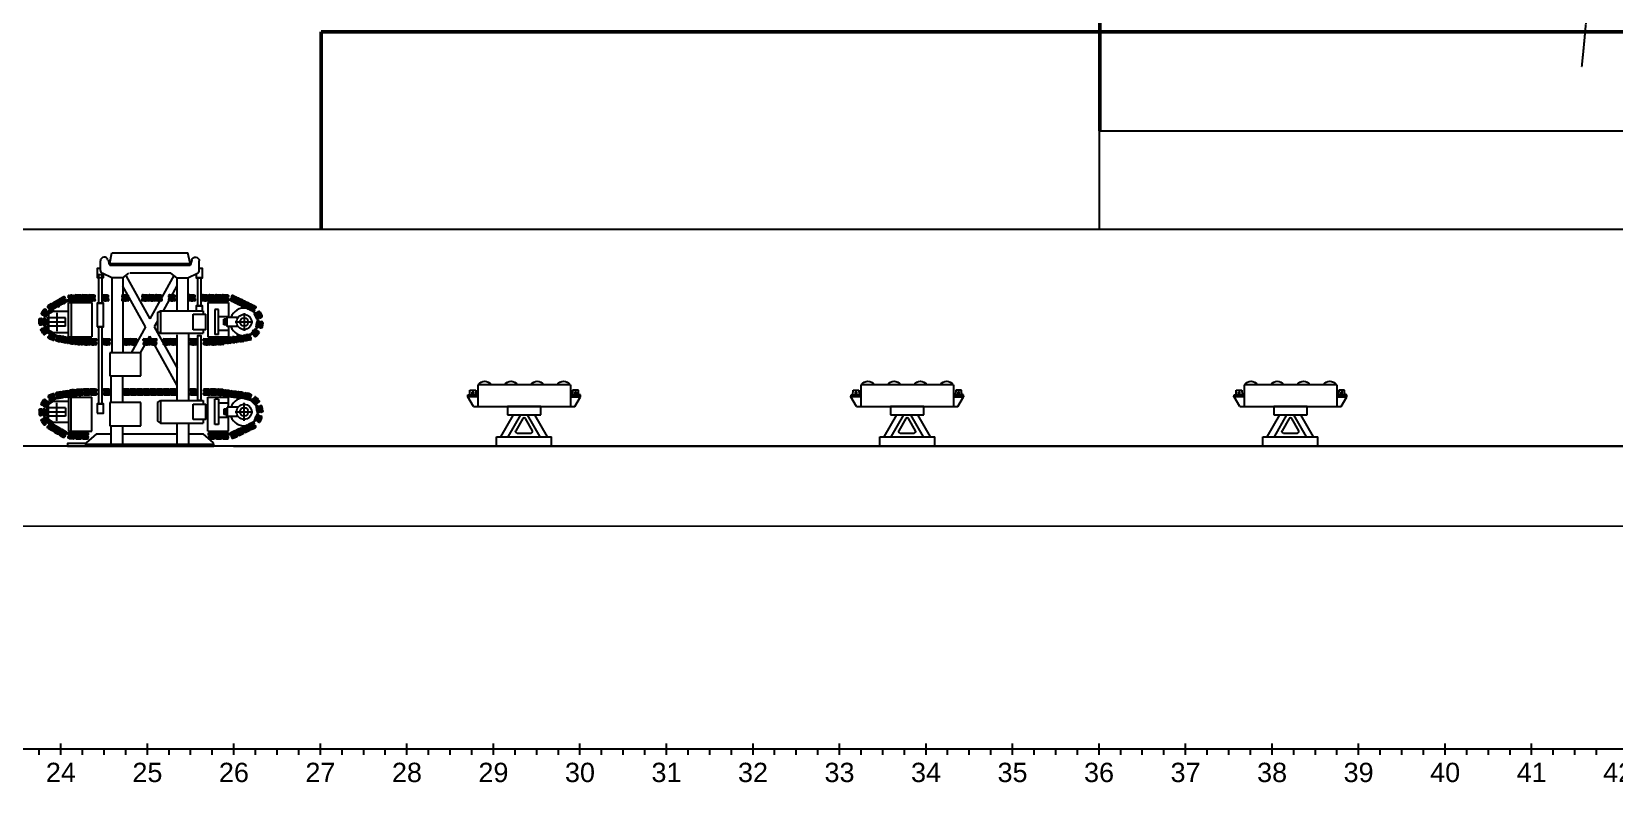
# Model space of a CAD drawing. Extents: x -77424 to 170509, y -26698 to 150000.
# Drawn here: x 66254 to 117477, y -1079 to 23203 of the extents above; entities that cross this region are included whole.
import ezdxf
from ezdxf.enums import TextEntityAlignment as Align

# ---------------------------------------------------------------- set-up
doc = ezdxf.new("R2010")
doc.units = 0
doc.header["$LTSCALE"] = 3.5
doc.header["$MEASUREMENT"] = 0
doc.header["$PDMODE"] = 35
doc.header["$PDSIZE"] = -1
doc.linetypes.add('E127-X-REF$0$CENTER2', pattern=[28.575, 19.05, -3.175, 3.175, -3.175])
doc.linetypes.add('PHANTOM2', pattern=[1.25, 0.625, -0.125, 0.125, -0.125, 0.125, -0.125])
doc.layers.get('0').update_dxf_attribs({"linetype": 'CONTINUOUS'})
for name, color, linetype in [('1.12-HELP', 8, 'PHANTOM2'), ('_REFERENCE', 253, 'CONTINUOUS'), ('E127-X-REF$0$1.04-FRAMELINES', 2, 'E127-X-REF$0$CENTER2'), ('E127-X-REF$0$2.04-STEEL-PRI-WT', 3, 'CONTINUOUS')]:
    doc.layers.add(name, color=color, linetype=linetype)
doc.layers.add('E127-X-REF$0$2.06-STEEL-PRI-NWT', color=1, linetype='CONTINUOUS', lineweight=50)
doc.styles.add('E127-X-REF$0$USOS-Text', font='arial.ttf')

# ---------------------------------------------------------------- blocks, each defined once
blk = doc.blocks.new('structure')
for p, q in [((-1305, 5910), (-1230, 6250)), ((-1230, 6250), (1220, 6250)), ((1295, 5910), (1220, 6250)), ((-1605, 5679), (-1605, 5988)), ((-1359, 6020), (-1316, 5868)), ((-1305, 5910), (-1305, 5840)), ((-1305, 5900), (1295, 5900)), ((1295, 5840), (-1305, 5840)), ((1295, 5910), (1295, 5840)), ((1349, 6020), (1306, 5868)), ((1595, 5679), (1595, 5988)), ((-1230, 5440), (-1547, 5588)), ((-1230, 5440), (-1230, 3015)), ((-880, 5440), (-1230, 5440)), ((-880, 5440), (-680, 5590)), ((-880, 5440), (-880, 3015)), ((-148, 3855), (-876, 5171)), ((-770, 5495), (-5, 4113)), ((670, 5590), (-657, 5590)), ((771, 5514), (-5, 4113)), ((870, 5177), (425, 4374)), ((870, 5440), (670, 5590)), ((870, 5440), (870, 4385)), ((870, 5440), (1220, 5440)), ((1220, 5440), (1537, 5588)), ((1220, 5440), (1220, 4385)), ((239, 4317), (339, 4374)), ((239, 4317), (239, 3707)), ((339, 4374), (339, 3649)), ((339, 4374), (1716, 4374)), ((1397, 4262), (1810, 4262)), ((1397, 3762), (1397, 4262)), ((1716, 4374), (1716, 4262)), ((1810, 3762), (1810, 4262)), ((-148, 3855), (-613, 3015)), ((239, 4038), (138, 3855)), ((138, 3855), (880, 2515)), ((239, 3707), (339, 3649)), ((339, 3649), (1716, 3649)), ((880, 1467), (880, 3600)), ((1245, 3639), (1245, 1467)), ((1810, 3762), (1397, 3762)), ((1716, 3762), (1716, 3649)), ((-305, 3015), (-5, 3557)), ((880, 1959), (-5, 3557)), ((-1300, 3015), (-1300, 2265)), ((-300, 3015), (-1300, 3015)), ((-300, 2265), (-300, 3015)), ((-1300, 2265), (-300, 2265)), ((-1255, 1407), (-1255, 2265)), ((-880, 1407), (-880, 2265)), ((-1300, 1407), (-1300, 657)), ((-300, 1407), (-1300, 1407)), ((-300, 657), (-300, 1407)), ((239, 1410), (339, 1467)), ((239, 1410), (239, 800)), ((339, 1467), (339, 742)), ((339, 1467), (1716, 1467)), ((1397, 1355), (1810, 1355)), ((1397, 855), (1397, 1355)), ((1716, 1467), (1716, 1355)), ((1810, 855), (1810, 1355)), ((-1300, 657), (-300, 657)), ((-1255, 50), (-1255, 657)), ((-880, 50), (-880, 657)), ((239, 800), (339, 742)), ((339, 742), (1716, 742)), ((880, 50), (880, 742)), ((1245, 742), (1245, 50)), ((1810, 855), (1397, 855)), ((1716, 855), (1716, 742)), ((-1734, 390), (-2065, 100)), ((-2065, 100), (-2065, 50)), ((-1734, 390), (-1255, 390)), ((-880, 390), (880, 390)), ((1245, 390), (1724, 390)), ((2055, 100), (1724, 390)), ((2055, 50), (2055, 100))]:
    blk.add_line(p, q)
for points in [[(-1605, 5746), (-1705, 5746), (-1705, 5446), (-1505, 5446), (-1505, 5568)], [(1495, 5568), (1495, 5445), (1695, 5445), (1695, 5745), (1595, 5745)], [(1695, 4374), (1695, 4530), (1495, 4530), (1495, 4374)]]:
    blk.add_lwpolyline(points)
for points in [[(-1665, 4620), (-1545, 4620), (-1545, 5534), (-1665, 5534)], [(1535, 4531), (1655, 4531), (1655, 5445), (1535, 5445)], [(-1705, 3850), (-1505, 3850), (-1505, 4620), (-1705, 4620)], [(-1665, 1360), (-1545, 1360), (-1545, 3850), (-1665, 3850)], [(1535, 1478), (1655, 1478), (1655, 3562), (1535, 3562)], [(-1705, 1060), (-1505, 1060), (-1505, 1360), (-1705, 1360)], [(-2675, 0), (-2075, 0), (-2075, 80), (-2675, 80)], [(-2075, 0), (2065, 0), (2065, 50), (-2075, 50)]]:
    blk.add_lwpolyline(points, close=True)
for centre, start, end in [((-1505, 5679), 180, 245), ((1495, 5679), 295, 0)]:
    blk.add_arc(centre, 100, start, end)
blk.add_ellipse((-1480, 5988), major_axis=(-125, 0), ratio=0.965926, start_param=3.407731, end_param=6.283185)
at = {"extrusion": (0, 0, -1)}
blk.add_ellipse((1470, 5988), major_axis=(125, 0), ratio=0.965926, start_param=3.407731, end_param=6.283185, dxfattribs=at)
blk.add_point((0, 0))
blk = doc.blocks.new('pad')
for p, q in [((-105, 67), (-110, 14)), ((-110, 14), (-109, 9)), ((-97, 72), (-105, 67)), ((-102, 172), (-103, 168)), ((-103, 168), (-103, 135)), ((-102, 50), (102, 50)), ((-99, 120), (-99, 144)), ((-95, 156), (-98, 156)), ((-98, 145), (-95, 145)), ((-59, 72), (-97, 72)), ((-85, 77), (-96, 75)), ((-96, 75), (-96, 72)), ((-95, 158), (-94, 159)), ((-95, 158), (-95, 109)), ((-94, 111), (-95, 111)), ((-95, 109), (-94, 108)), ((94, 159), (-94, 159)), ((-94, 108), (-94, 111)), ((-13, 111), (-94, 111)), ((-94, 108), (-13, 108)), ((-94, 21), (104, 21)), ((-71, 188), (-92, 182)), ((-75, 77), (-85, 77)), ((84, 0), (-84, 0)), ((-76, 108), (-74, 72)), ((-75, 72), (-75, 77)), ((-10, 85), (-72, 85)), ((-68, 188), (68, 188)), ((-56, 21), (-56, 35)), ((-47, 21), (-47, 35)), ((-33, 64), (-32, 67)), ((-33, 64), (43, 64)), ((-28, 21), (-28, 35)), ((-27, 72), (27, 72)), ((-18, 21), (-18, 35)), ((-13, 111), (-13, 108)), ((-10, 103), (-10, 72)), ((-10, 103), (-5, 103)), ((-5, 109), (5, 109)), ((-5, 109), (-5, 72)), ((0, 217), (0, -31)), ((5, 109), (5, 72)), ((10, 103), (5, 103)), ((10, 103), (10, 72)), ((10, 85), (72, 85)), ((13, 111), (13, 108)), ((13, 111), (94, 111)), ((94, 108), (13, 108)), ((18, 21), (18, 35)), ((28, 21), (28, 35)), ((33, 64), (32, 67)), ((47, 21), (47, 35)), ((56, 21), (56, 35)), ((59, 72), (97, 72)), ((71, 188), (92, 182)), ((76, 108), (74, 72)), ((75, 72), (75, 77)), ((75, 77), (85, 77)), ((85, 77), (96, 75)), ((95, 158), (94, 159)), ((94, 108), (94, 111)), ((94, 111), (95, 111)), ((95, 109), (94, 108)), ((95, 158), (95, 109)), ((95, 156), (98, 156)), ((98, 145), (95, 145)), ((96, 75), (96, 72)), ((97, 72), (105, 67)), ((99, 120), (99, 144)), ((102, 172), (103, 168)), ((103, 168), (103, 135)), ((105, 67), (110, 14)), ((110, 14), (109, 9))]:
    blk.add_line(p, q)
for points in [[(-84, 0), (-85, 0), (-107, 6)], [(-35, 50), (-37, 55), (-44, 65), (-49, 69), (-55, 72), (-59, 72)], [(-18, 35), (-28, 35), (-47, 35), (-56, 35)], [(18, 35), (28, 35), (47, 35), (56, 35)], [(35, 50), (37, 55), (44, 65), (49, 69), (55, 72), (59, 72)], [(84, 0), (85, 0), (107, 6)]]:
    blk.add_lwpolyline(points)
for points in [[(-29, 136), (-19, 136), (-14, 127), (-19, 118), (-29, 118), (-34, 127)], [(29, 136), (19, 136), (14, 127), (19, 118), (29, 118), (34, 127)]]:
    blk.add_lwpolyline(points, close=True)
for centre, radius, start, end in [((-105, 14), 5, 175, 185), ((-106, 9), 3, 185, 255), ((-102, 45), 5, 90, 175), ((-98, 135), 5, 180, 258.463), ((-91, 120), 7.5, 180, 237.769), ((-37, -11), 50, 67.6012, 112.3988), ((-27, 67), 5, 90, 175), ((37, -11), 50, 67.6012, 112.3988), ((27, 67), 5, 5, 90), ((91, 120), 7.5, 302.231, 0), ((98, 135), 5, 281.537, 0), ((102, 45), 5, 5, 90), ((106, 9), 3, 285, 355), ((105, 14), 5, 355, 5)]:
    blk.add_arc(centre, radius, start, end)
for centre, major_axis, ratio, start_param, end_param in [((-88, 169), (15, 0), 0.939926, 1.865031, 2.903271), ((-98, 183), (0, -27.4), 0.182385, 5.127165, 6.283185), ((-86, 144), (-12, 0), 0.976709, 6.192132, 6.283185), ((-98, 150), (5, 0), 0.976709, 4.521168, 4.712389), ((-68, 176), (13, 0), 0.939926, 1.570796, 1.865031)]:
    blk.add_ellipse(centre, major_axis=major_axis, ratio=ratio, start_param=start_param, end_param=end_param)
at = {"extrusion": (0, 0, -1)}
for centre, major_axis, ratio, start_param, end_param in [((0, 104), (15, 0), 0.976616, 3.627111, 5.797667), ((0, 101), (-15, 0), 0.976616, 0.485518, 2.656075), ((68, 176), (-13, 0), 0.939926, 1.570796, 1.865031), ((88, 169), (-15, 0), 0.939926, 1.865031, 2.903271), ((98, 183), (0, -27.4), 0.182385, 5.127165, 6.283185), ((98, 150), (-5, 0), 0.976709, 4.521168, 4.712389), ((86, 144), (12, 0), 0.976709, 6.192132, 6.283185)]:
    blk.add_ellipse(centre, major_axis=major_axis, ratio=ratio, start_param=start_param, end_param=end_param, dxfattribs=at)
blk = doc.blocks.new('tracks')
for p, q in [((-2640, 3532), (-2640, 4637)), ((-2640, 4637), (-1880, 4637)), ((-2555, 4637), (-2555, 3532)), ((-1880, 4637), (-1880, 3532)), ((1870, 4637), (2545, 4637)), ((1870, 4637), (1870, 3532)), ((2545, 4637), (2545, 4159)), ((-3330, 4157), (-3330, 3867)), ((-3330, 4157), (-3290, 4157)), ((-3290, 4157), (-3290, 3867)), ((-2740, 4147), (-3290, 4147)), ((-3130, 4352), (-3280, 4265)), ((-3280, 4265), (-3280, 4147)), ((-2640, 4352), (-3130, 4352)), ((-2740, 3877), (-2740, 4147)), ((2096, 4419), (2096, 3604)), ((2221, 4419), (2096, 4419)), ((2221, 3604), (2221, 4419)), ((2221, 4187), (2545, 4187)), ((2393, 3922), (2393, 4102)), ((2453, 4102), (2393, 4102)), ((2453, 4102), (2498, 4147)), ((2453, 3922), (2453, 4102)), ((2498, 3864), (2498, 4159)), ((2852, 4159), (2498, 4159)), ((2498, 3864), (2498, 4159)), ((-3330, 3867), (-3290, 3867)), ((-3290, 3947), (-3290, 3877)), ((-2740, 3877), (-3290, 3877)), ((-3280, 3877), (-3280, 3759)), ((-3280, 3759), (-3130, 3672)), ((-3130, 3672), (-2640, 3672)), ((2221, 3604), (2096, 3604)), ((2545, 3732), (2221, 3732)), ((2453, 3922), (2393, 3922)), ((2453, 3922), (2498, 3877)), ((2852, 3864), (2498, 3864)), ((2545, 3864), (2545, 3532)), ((-2640, 3532), (-1880, 3532)), ((1870, 3532), (2545, 3532)), ((-2640, 1585), (-1880, 1585)), ((-2640, 1585), (-2640, 480)), ((-2555, 480), (-2555, 1585)), ((-1880, 480), (-1880, 1585)), ((1870, 1585), (2545, 1585)), ((1870, 480), (1870, 1585)), ((2545, 1253), (2545, 1585)), ((-3330, 960), (-3330, 1250)), ((-3330, 1250), (-3290, 1250)), ((-3290, 960), (-3290, 1250)), ((-2740, 1240), (-3290, 1240)), ((-3290, 1170), (-3290, 1240)), ((-3280, 1358), (-3130, 1445)), ((-3280, 1240), (-3280, 1358)), ((-3130, 1445), (-2640, 1445)), ((-2740, 1240), (-2740, 970)), ((2096, 698), (2096, 1513)), ((2221, 1513), (2096, 1513)), ((2221, 1513), (2221, 698)), ((2545, 1385), (2221, 1385)), ((2393, 1195), (2393, 1015)), ((2453, 1195), (2393, 1195)), ((2453, 1195), (2498, 1240)), ((2453, 1195), (2453, 1015)), ((2498, 1253), (2498, 958)), ((2852, 1253), (2498, 1253)), ((2498, 1253), (2498, 958)), ((-3330, 960), (-3290, 960)), ((-2740, 970), (-3290, 970)), ((-3280, 852), (-3280, 970)), ((-3130, 765), (-3280, 852)), ((-2640, 765), (-3130, 765)), ((2221, 698), (2096, 698)), ((2221, 930), (2545, 930)), ((2453, 1015), (2393, 1015)), ((2453, 1015), (2498, 970)), ((2852, 958), (2498, 958)), ((2545, 480), (2545, 958)), ((-2640, 480), (-1880, 480)), ((1870, 480), (2545, 480))]:
    blk.add_line(p, q)
at = {"linetype": 'Continuous'}
for p, q in [((-3015, 4307), (-3015, 3717)), ((3045, 4300), (3045, 3725)), ((-3310, 4012), (-2720, 4012)), ((2758, 4012), (3333, 4012)), ((-3310, 1105), (-2720, 1105)), ((-3015, 810), (-3015, 1400)), ((2758, 1105), (3333, 1105)), ((3045, 818), (3045, 1393))]:
    blk.add_line(p, q, dxfattribs=at)
for centre, radius in [((3045, 4012), 243), ((3045, 4012), 135), ((3045, 1105), 243), ((3045, 1105), 135)]:
    blk.add_circle(centre, radius)
for centre in [(3045, 4012), (3045, 1105)]:
    blk.add_arc(centre, 450, 199.134, 160.866)
blk.add_point((0, 0))
for p, rotation in [((-3146, 4412), 30.371236057818), ((-2960, 4522), 30.371236057818), ((-2774, 4631), 30.371236057818), ((-2537, 4690), 3.62), ((2675, 4667), 334.330391095817), ((2870, 4573), 334.330391095817), ((3065, 4480), 334.330391095817), ((3259, 4386), 334.330391095817), ((3259, 4386), 334.330391095818), ((-3396, 4020), 89), ((-3320, 4252), 54.5), ((3421, 4186), 295.629864612967), ((-3327, 3783), 122.57), ((-3138, 3627), 156.78), ((-2918, 3563), 170), ((2917, 3560), 187.03), ((3137, 3602), 194.26), ((3342, 3724), 226.629864612967), ((3453, 3943), 261.129864612967), ((-2705, 3526), 170), ((-2486, 3488), 175.24), ((-2271, 3470), 175.24), ((-2050, 3462), 180), ((-1834, 3462), 180), ((-1402, 3462), 180), ((-755, 3462), 180), ((-539, 3462), 180), ((-107, 3462), 180), ((109, 3462), 180), ((541, 3462), 180), ((757, 3462), 180), ((1404, 3462), 180), ((1836, 3462), 180), ((2052, 3462), 180), ((2272, 3470), 183.94), ((2489, 3507), 187.03), ((2703, 3533), 187.03)]:
    blk.add_blockref('pad', p, dxfattribs=dict(rotation=rotation))
for p in [(-2317, 4697), (-2101, 4697), (-1885, 4697), (-1453, 4697), (-806, 4697), (-158, 4697), (58, 4697), (274, 4697), (706, 4697), (1353, 4697), (1785, 4697), (2001, 4697), (2217, 4697), (2433, 4697)]:
    blk.add_blockref('pad', p)
at = {"xscale": -1}
for p, rotation in [((-3327, 1334), 57.43), ((-3138, 1490), 23.22), ((-2918, 1554), 10), ((-2705, 1591), 10), ((-2486, 1629), 4.76), ((-2271, 1647), 4.76), ((2272, 1647), 356.06), ((2489, 1610), 352.97), ((2703, 1584), 352.97), ((2917, 1557), 352.97), ((3137, 1515), 345.74), ((3342, 1393), 313.370135387033), ((-3396, 1097), 91), ((3421, 931), 244.370135387033), ((3453, 1174), 278.870135387033), ((-3320, 865), 125.5), ((-3146, 705), 149.628763942182), ((-2960, 595), 149.628763942182), ((-2774, 486), 149.628763942182), ((2675, 450), 205.669608904183), ((2870, 544), 205.669608904183), ((3065, 637), 205.669608904183), ((3259, 731), 205.669608904183), ((3259, 731), 205.669608904182), ((-2537, 427), 176.38), ((-2317, 420), 180), ((-2101, 420), 180), ((2001, 420), 180), ((2217, 420), 180), ((2433, 420), 180)]:
    blk.add_blockref('pad', p, dxfattribs=dict(at, rotation=rotation))
for p in [(-2050, 1655), (-1834, 1655), (-1402, 1655), (-755, 1655), (-539, 1655), (-323, 1655), (-107, 1655), (109, 1655), (325, 1655), (541, 1655), (757, 1655), (1404, 1655), (1836, 1655), (2052, 1655)]:
    blk.add_blockref('pad', p, dxfattribs=at)
blk = doc.blocks.new('BR1')
at = {"linetype": 'Continuous', "lineweight": -2}
for p, q in [((-1826, 1592), (-1826, 1611)), ((-1499, 1611), (-1826, 1611)), ((-1499, 1592), (-1826, 1592)), ((-1641, 1275), (-1822, 1592)), ((-1821, 1611), (-1821, 1656)), ((-1761, 1656), (-1755, 1809)), ((-1755, 1809), (-1567, 1809)), ((-1567, 1809), (-1559, 1656)), ((-1499, 1976), (-1499, 1275)), ((1499, 1976), (1499, 1275)), ((1499, 1611), (1826, 1611)), ((1499, 1592), (1826, 1592)), ((1567, 1809), (1559, 1656)), ((1755, 1809), (1567, 1809)), ((1641, 1275), (1822, 1592)), ((1761, 1656), (1755, 1809)), ((1821, 1611), (1821, 1656)), ((1826, 1592), (1826, 1611)), ((-1641, 1275), (1641, 1275)), ((-751, 300), (-341, 1010)), ((-520, 300), (-111, 1010)), ((-43, 886), (-269, 495)), ((269, 495), (43, 886)), ((520, 300), (111, 1010)), ((751, 300), (341, 1010)), ((-890, 0), (-890, 300)), ((-890, 300), (890, 300)), ((-890, 0), (0, 0)), ((-226, 420), (226, 420)), ((890, 0), (890, 300))]:
    blk.add_line(p, q, dxfattribs=at)
for p, q in [((-1821, 1656), (-1499, 1656)), ((-1711, 1721), (-1611, 1721)), ((-1661, 1771), (-1661, 1671)), ((1499, 1976), (-1499, 1976)), ((1821, 1656), (1499, 1656)), ((1711, 1721), (1611, 1721)), ((1661, 1771), (1661, 1671)), ((-541, 1275), (-541, 1010)), ((541, 1275), (-541, 1275)), ((541, 1010), (541, 1275)), ((-541, 1010), (541, 1010)), ((890, 0), (-890, 0))]:
    blk.add_line(p, q)
for points in [[(-1467, 1976), (-1437, 2029), (-1391, 2068), (-1335, 2092), (-1275, 2100), (-1215, 2092), (-1159, 2068), (-1113, 2029), (-1083, 1976)], [(-617, 1976), (-587, 2029), (-541, 2068), (-485, 2092), (-425, 2100), (-365, 2092), (-309, 2068), (-263, 2029), (-233, 1976)], [(233, 1976), (263, 2029), (309, 2068), (365, 2092), (425, 2100), (485, 2092), (541, 2068), (587, 2029), (617, 1976)], [(1083, 1976), (1113, 2029), (1159, 2068), (1215, 2092), (1275, 2100), (1335, 2092), (1391, 2068), (1437, 2029), (1467, 1976)], [(-226, 420), (-258, 432), (-275, 461), (-269, 495)], [(226, 420), (258, 432), (275, 461), (269, 495)]]:
    blk.add_lwpolyline(points)
blk.add_arc((0, 861), 50, 30.0414, 149.9586, dxfattribs=at)
blk = doc.blocks.new('E127-X-REF$0$FRAMELINE2')
at = {"layer": 'E127-X-REF$0$1.04-FRAMELINES', "linetype": 'E127-X-REF$0$CENTER2'}
for p, q in [((-700, 0), (158200, 0)), ((67200, -188), (67200, 187)), ((67900, -188), (67900, 0)), ((69300, -188), (69300, 0)), ((70000, -188), (70000, 187)), ((71400, -188), (71400, 0)), ((72100, -188), (72100, 0)), ((72800, -188), (72800, 187)), ((73500, -188), (73500, 0)), ((75600, -188), (75600, 187)), ((77000, -188), (77000, 0)), ((77700, -188), (77700, 0)), ((78400, -188), (78400, 187)), ((79100, -188), (79100, 0)), ((79800, -188), (79800, 0)), ((81200, -188), (81200, 187)), ((81900, -188), (81900, 0)), ((83300, -188), (83300, 0)), ((84000, -188), (84000, 187)), ((84700, -188), (84700, 0)), ((85400, -188), (85400, 0)), ((86800, -188), (86800, 187)), ((87500, -188), (87500, 0)), ((88900, -188), (88900, 0)), ((89600, -188), (89600, 187)), ((91000, -188), (91000, 0)), ((92400, -188), (92400, 187)), ((93100, -188), (93100, 0)), ((94500, -188), (94500, 0)), ((95200, -188), (95200, 187)), ((96600, -188), (96600, 0)), ((97300, -188), (97300, 0)), ((98000, -188), (98000, 187)), ((98700, -188), (98700, 0)), ((99400, -188), (99400, 0)), ((100800, -188), (100800, 187)), ((102200, -188), (102200, 0)), ((102900, -188), (102900, 0)), ((103600, -188), (103600, 187)), ((104300, -188), (104300, 0)), ((105000, -188), (105000, 0)), ((106400, -188), (106400, 187)), ((107100, -188), (107100, 0)), ((108500, -188), (108500, 0)), ((109200, -188), (109200, 187)), ((110600, -188), (110600, 0)), ((112000, -188), (112000, 187)), ((112700, -188), (112700, 0)), ((114100, -188), (114100, 0)), ((114800, -188), (114800, 187)), ((116200, -188), (116200, 0)), ((116900, -188), (116900, 0)), ((66500, -188), (66500, 0)), ((68600, -188), (68600, 0)), ((70700, -188), (70700, 0)), ((74200, -188), (74200, 0)), ((74900, -188), (74900, 0)), ((76300, -188), (76300, 0)), ((80500, -188), (80500, 0)), ((82600, -188), (82600, 0)), ((86100, -188), (86100, 0)), ((88200, -188), (88200, 0)), ((90300, -188), (90300, 0)), ((91700, -188), (91700, 0)), ((93800, -188), (93800, 0)), ((95900, -188), (95900, 0)), ((100100, -188), (100100, 0)), ((101500, -188), (101500, 0)), ((105700, -188), (105700, 0)), ((107800, -188), (107800, 0)), ((109900, -188), (109900, 0)), ((111300, -188), (111300, 0)), ((113400, -188), (113400, 0)), ((115500, -188), (115500, 0))]:
    blk.add_line(p, q, dxfattribs=at)
at = {"layer": 'E127-X-REF$0$1.04-FRAMELINES', "color": 7, "linetype": 'E127-X-REF$0$CENTER2', "style": 'E127-X-REF$0$USOS-Text'}
for s, p in [('24', (67200, -446)), ('25', (70000, -446)), ('26', (72800, -446)), ('27', (75600, -446)), ('28', (78400, -446)), ('29', (81200, -446)), ('30', (84000, -446)), ('31', (86800, -446)), ('32', (89600, -446)), ('33', (92400, -446)), ('34', (95200, -446)), ('35', (98000, -446)), ('36', (100800, -446)), ('37', (103600, -446)), ('38', (106400, -446)), ('39', (109200, -446)), ('40', (112000, -446)), ('41', (114800, -446)), ('42', (117600, -446))]:
    blk.add_text(s, height=625, dxfattribs=at).set_placement(p, align=Align.TOP_CENTER)
blk = doc.blocks.new('S1200_outlint')
at = {"lineweight": -3}
for p, q in [((100800, 20000), (153358, 20000)), ((100800, 20000), (100800, 16800)), ((153358, 16800), (0, 16800)), ((150019, 9800), (14000, 9800)), ((33726, 0), (150026, 0))]:
    blk.add_line(p, q, dxfattribs=at)
at = {"layer": 'E127-X-REF$0$2.06-STEEL-PRI-NWT'}
for p, q in [((100823, 26400), (100823, 20000)), ((75623, 23200), (142823, 23200)), ((75623, 16800), (75623, 23200))]:
    blk.add_line(p, q, dxfattribs=at)
at = {"lineweight": -3}
blk.add_blockref('E127-X-REF$0$FRAMELINE2', (0, 0), dxfattribs=at)

msp = doc.modelspace()

# ---------------------------------------------------------------- linework, layer by layer
at = {"color": 4}
msp.add_line((151476.5, 7199.9), (-77423.6, 7205), dxfattribs=at)
at = {"layer": '1.12-HELP'}
msp.add_arc((20522.6, 31920.4), 96410.1, 354.128252, 18.993434, dxfattribs=at)
at = {"layer": 'E127-X-REF$0$2.04-STEEL-PRI-WT', "color": 7}
msp.add_line((72788, 9799.9), (150019.4, 9799.9), dxfattribs=at)

# ---------------------------------------------------------------- block references
at = {"layer": '_REFERENCE'}
for name, p in [('S1200_outlint', (0, 0)), ('structure', (70084, 9800)), ('tracks', (70084, 9800)), ('BR1', (82192.8, 9799.9)), ('BR1', (94593, 9799.9)), ('BR1', (106993, 9799.9))]:
    msp.add_blockref(name, p, dxfattribs=at)

doc.saveas('drawing.dxf')
